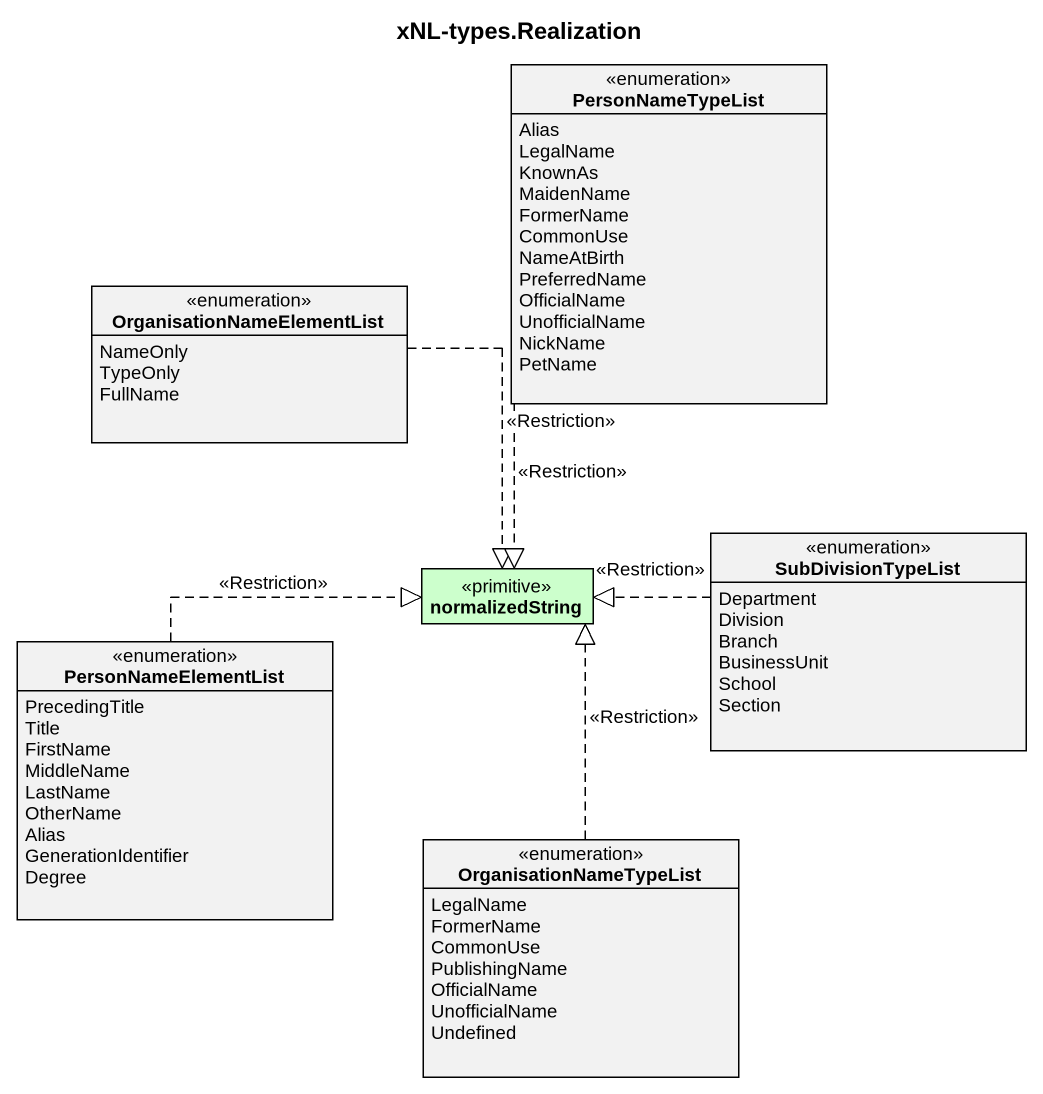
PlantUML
@startuml
title xNL-types.Realization
hide circle
hide empty members
enum PersonNameTypeList {
  Alias
  LegalName
  KnownAs
  MaidenName
  FormerName
  CommonUse
  NameAtBirth
  PreferredName
  OfficialName
  UnofficialName
  NickName
  PetName
}
enum OrganisationNameElementList {
  NameOnly
  TypeOnly
  FullName
}
enum SubDivisionTypeList {
  Department
  Division
  Branch
  BusinessUnit
  School
  Section
}
class normalizedString <<primitive>> #CCFFCC
enum PersonNameElementList {
  PrecedingTitle
  Title
  FirstName
  MiddleName
  LastName
  OtherName
  Alias
  GenerationIdentifier
  Degree
}
enum OrganisationNameTypeList {
  LegalName
  FormerName
  CommonUse
  PublishingName
  OfficialName
  UnofficialName
  Undefined
}
PersonNameTypeList ..|> normalizedString : <<Restriction>>
OrganisationNameElementList ..|> normalizedString : <<Restriction>>
SubDivisionTypeList .left.|> normalizedString : <<Restriction>>
PersonNameElementList .right.|> normalizedString : <<Restriction>>
OrganisationNameTypeList .up.|> normalizedString : <<Restriction>>
@enduml
